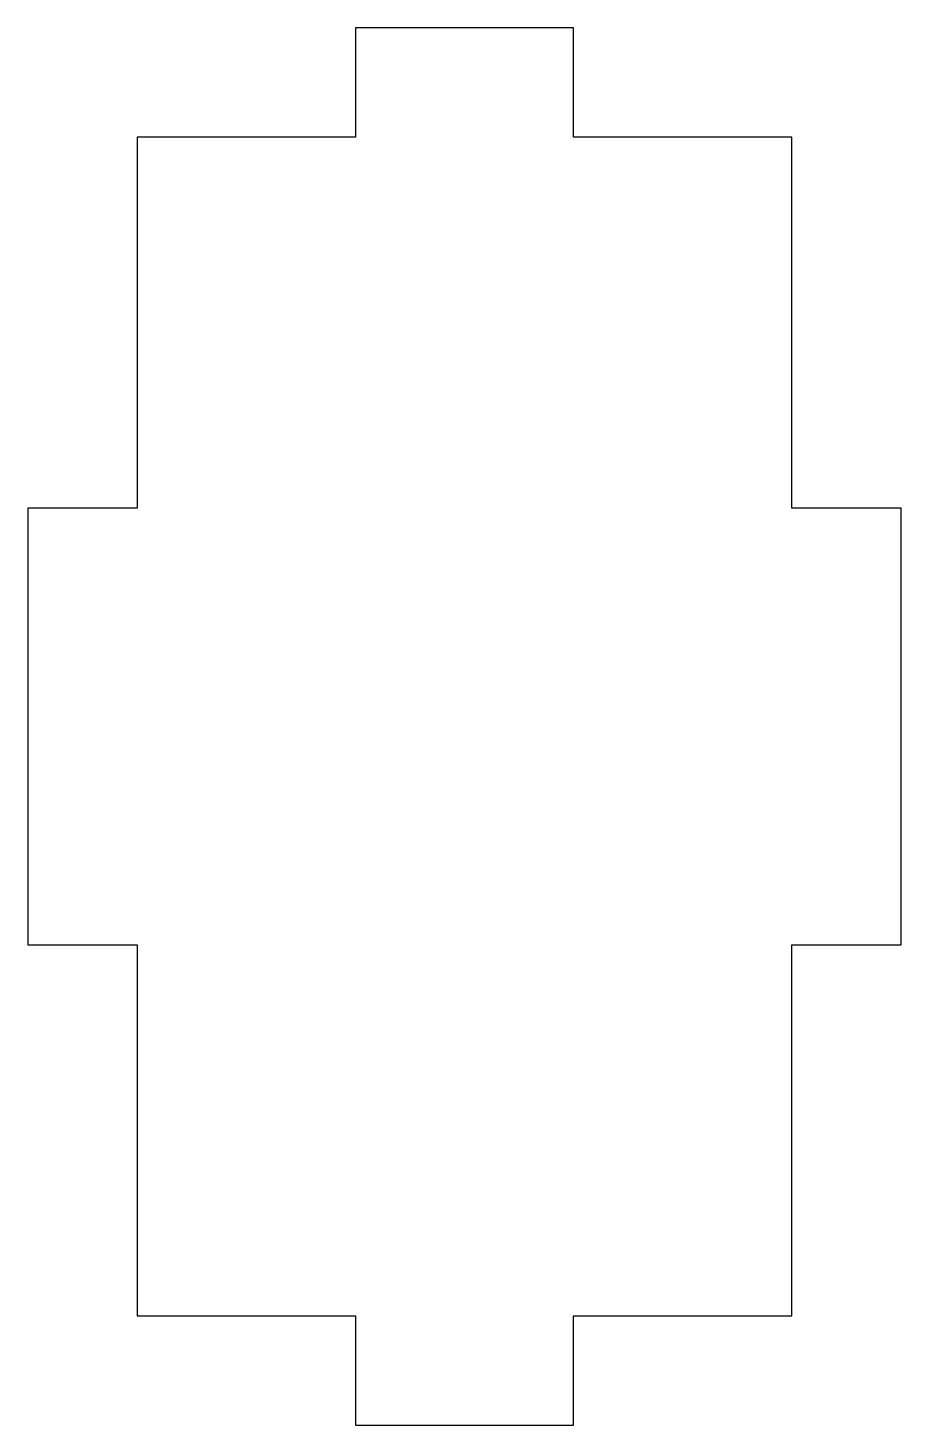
# Model space of a CAD drawing. Header units: millimetres. Extents: x 0 to 40, y -22 to 42.
import ezdxf

# ---------------------------------------------------------------- set-up
doc = ezdxf.new("R2010")
doc.units = ezdxf.units.MM

msp = doc.modelspace()

# ---------------------------------------------------------------- linework, layer by layer
msp.add_lwpolyline([(40, 20), (35, 20), (35, 37), (25, 37), (25, 42), (15, 42), (15, 37), (5, 37), (5, 20), (0, 20), (0, 0), (5, 0), (5, -17), (15, -17), (15, -22), (25, -22), (25, -17), (35, -17), (35, 0), (40, 0)], close=True)

doc.saveas('drawing.dxf')
